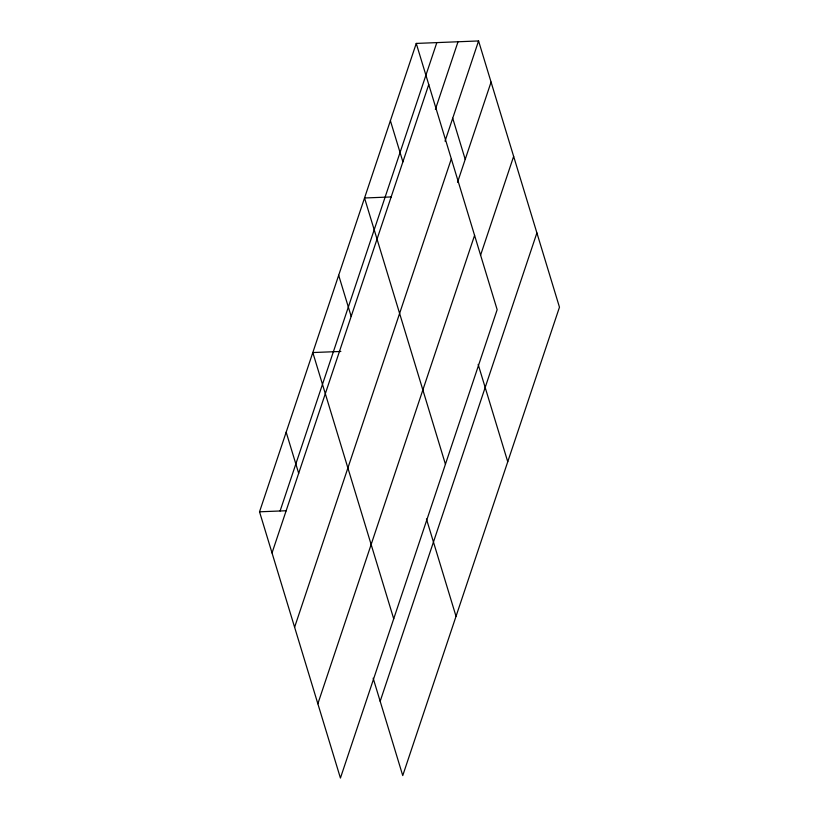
<?xml version="1.0" encoding="UTF-8"?>
<svg xmlns="http://www.w3.org/2000/svg" width="819" height="819" viewBox="0 0 819 819"><rect width="100%" height="100%" fill="white"/><g stroke="black" fill="none" stroke-linecap="round" stroke-linejoin="round"><path stroke-width="1.23" d="M416.257 43.427L497.153 309.674L340.428 778.05L259.531 511.803L416.257 43.427L478.572 40.95L559.469 307.197L402.743 775.573L373.157 678.204M280.098 510.984L436.824 42.608M272.031 552.938L428.757 84.562M435.38 109.388L458.016 41.769M445.034 141.175L478.572 40.95M294.605 627.221L451.33 158.845M457.534 182.309L491.072 82.084M317.854 703.767L474.58 235.381M480.507 255.395L513.646 156.378M380.17 701.289L536.895 232.913M391.339 196.929L364.537 197.993L445.434 464.24M340.858 351.443L312.817 352.549L393.714 618.806M259.531 511.803L286.333 510.739M452.712 118.233L465.212 159.367M478.163 364.394L507.749 461.762M390.397 120.71L402.897 161.845M426.443 518.959L456.029 616.328M338.677 275.276L351.177 316.41M286.179 432.176L298.679 473.31"/></g></svg>
